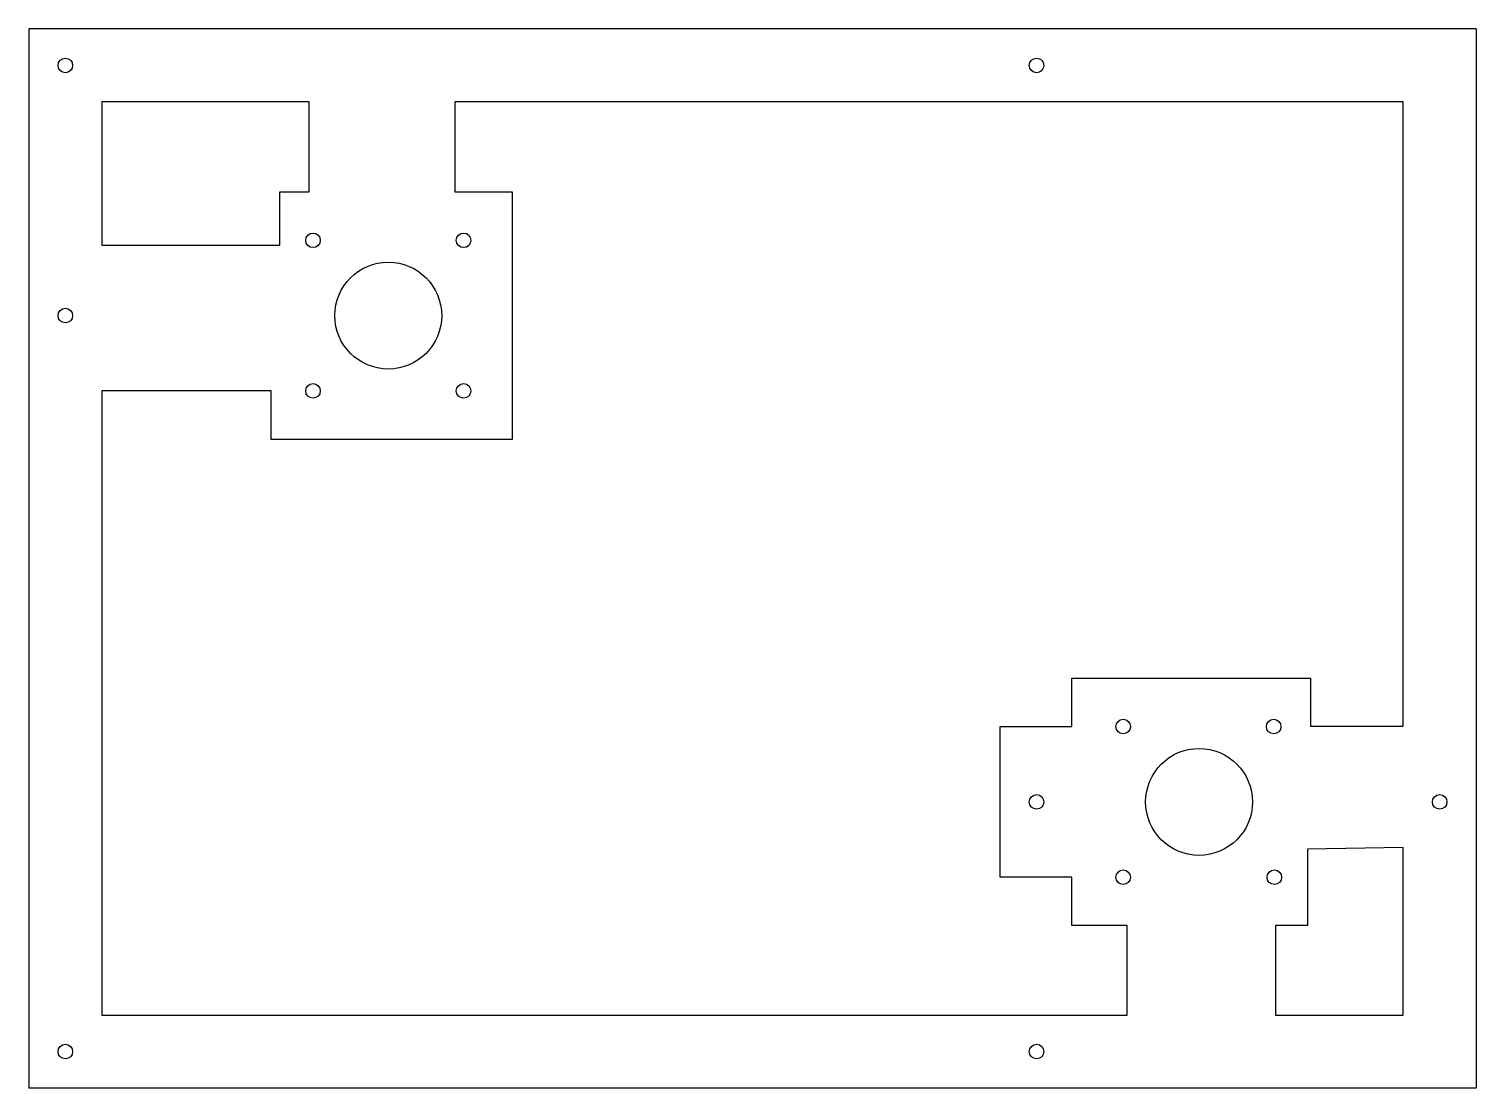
# Model space of a CAD drawing. Header units: millimetres. Extents: x 0 to 298, y -27 to 191.
import ezdxf

# ---------------------------------------------------------------- set-up
doc = ezdxf.new("R2010")
doc.units = ezdxf.units.MM

msp = doc.modelspace()

# ---------------------------------------------------------------- linework, layer by layer
at = {"color": 7, "linetype": 'Continuous', "lineweight": 25}
for p, q in [((0, 191.32), (0, -26.68)), ((298, 191.32), (0, 191.32)), ((298, 191.32), (298, -26.68)), ((57.72, 176.32), (15, 176.32)), ((15, 176.32), (15, 146.82)), ((57.72, 157.82), (57.72, 176.32)), ((87.72, 176.32), (87.72, 157.82)), ((283, 176.32), (87.72, 176.32)), ((283, 47.82), (283, 176.32)), ((51.65, 146.82), (51.65, 157.82)), ((51.65, 157.82), (57.72, 157.82)), ((87.72, 157.82), (99.5, 157.82)), ((99.5, 157.82), (99.5, 106.82)), ((15, 146.82), (51.65, 146.82)), ((49.87, 116.82), (15, 116.82)), ((15, 116.82), (15, -11.68)), ((49.87, 106.82), (49.87, 116.82)), ((99.5, 106.82), (49.87, 106.82)), ((214.79, 47.72), (214.79, 57.72)), ((214.79, 57.72), (263.88, 57.72)), ((263.88, 57.72), (263.88, 47.82)), ((199.99, 16.72), (199.99, 47.72)), ((199.99, 47.72), (214.79, 47.72)), ((263.88, 47.82), (283, 47.82)), ((283, 22.82), (263.31, 22.49)), ((263.31, 22.49), (263.31, 6.78)), ((283, -11.68), (283, 22.82)), ((214.79, 16.72), (199.99, 16.72)), ((214.79, 6.78), (214.79, 16.72)), ((226.15, 6.78), (214.79, 6.78)), ((226.15, -11.68), (226.15, 6.78)), ((263.31, 6.78), (256.7, 6.78)), ((256.7, 6.78), (256.7, -11.68)), ((15, -11.68), (226.15, -11.68)), ((256.7, -11.68), (283, -11.68)), ((298, -26.68), (0, -26.68))]:
    msp.add_line(p, q, dxfattribs=at)
for centre, radius in [((7.5, 183.82), 1.5), ((207.49, 183.82), 1.5), ((58.5, 147.82), 1.5), ((89.5, 147.82), 1.5), ((74, 132.32), 11), ((7.5, 132.32), 1.5), ((58.5, 116.82), 1.5), ((89.5, 116.82), 1.5), ((225.33, 47.72), 1.5), ((256.33, 47.72), 1.5), ((240.96, 32.22), 11), ((207.49, 32.22), 1.5), ((290.5, 32.22), 1.5), ((225.33, 16.72), 1.5), ((256.46, 16.72), 1.5), ((7.5, -19.18), 1.5), ((207.49, -19.18), 1.5)]:
    msp.add_circle(centre, radius, dxfattribs=at)

doc.saveas('drawing.dxf')
